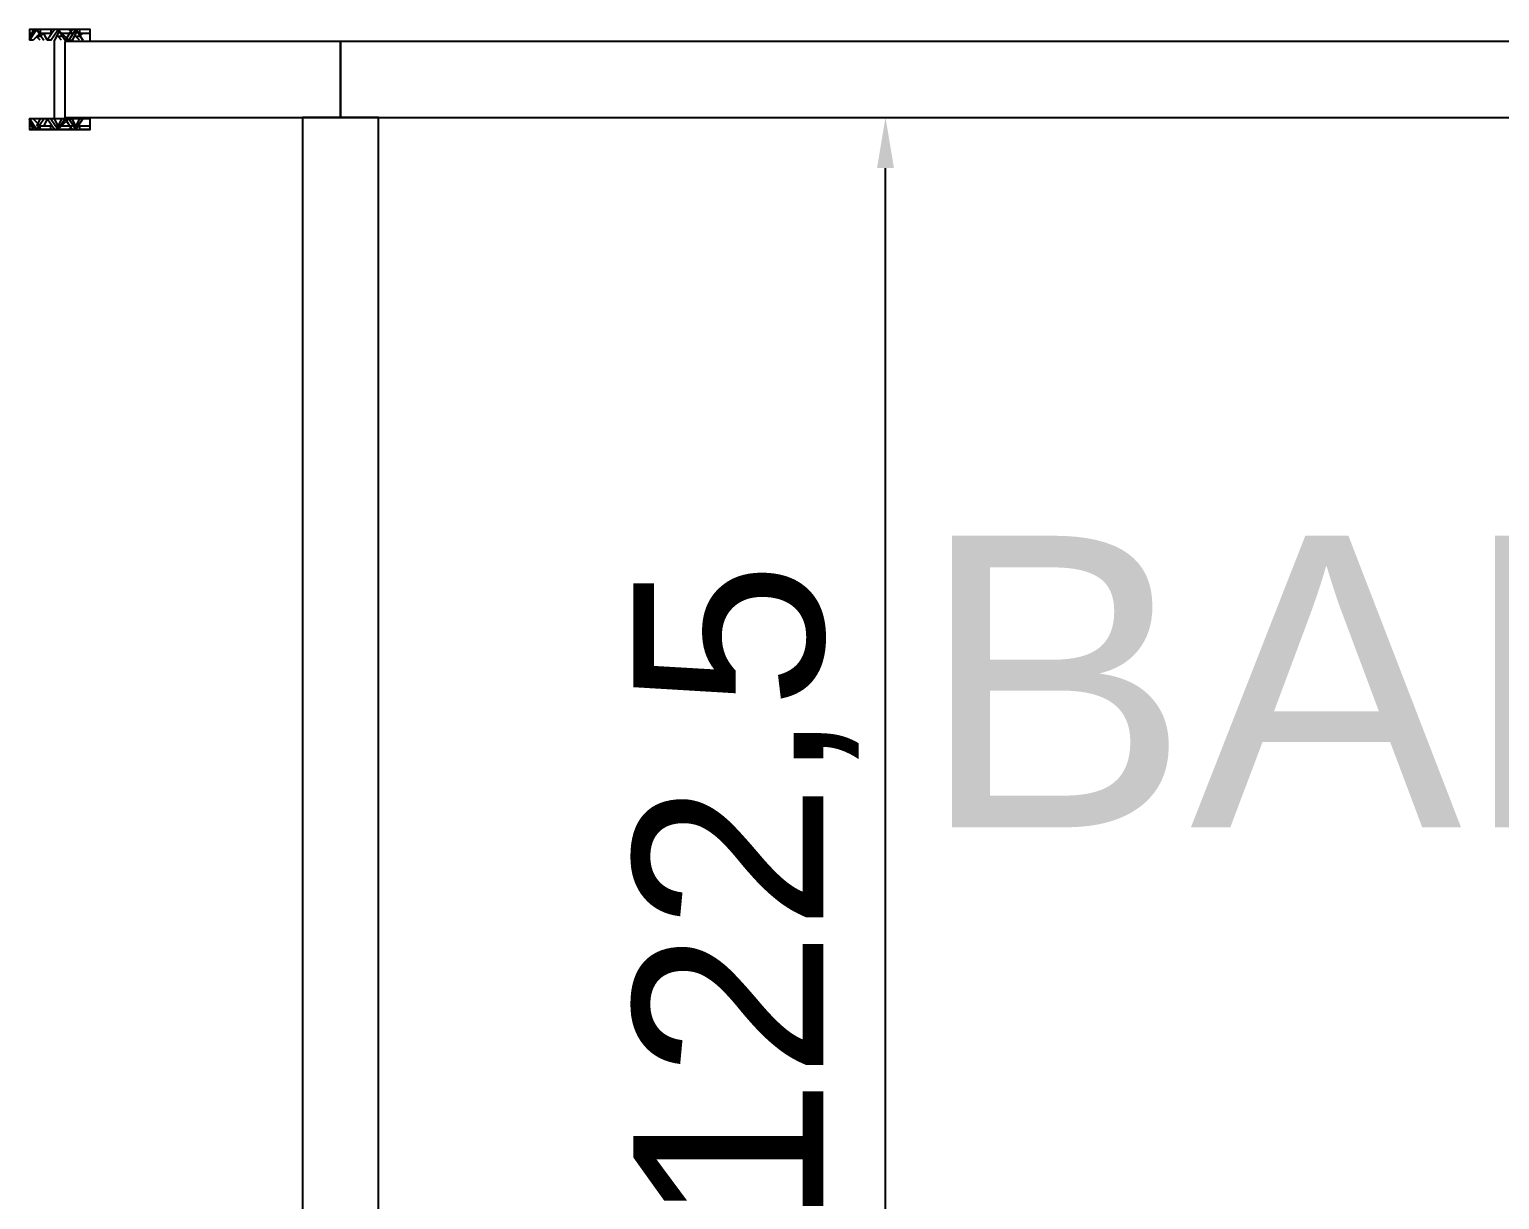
# Model space of a CAD drawing. Header units: centimetres. Extents: x -136 to 1955, y -1012 to 1233.
# Drawn here: x 1560.5 to 1676.5, y 544.1 to 636.4 of the extents above; entities that cross this region are included whole.
import ezdxf
from ezdxf.enums import TextEntityAlignment as Align

# ---------------------------------------------------------------- set-up
doc = ezdxf.new("R2010")
doc.units = ezdxf.units.CM
for name, color, linetype in [('IC_DUVAR_60', 30, 'Continuous'), ('IC_KAPILAR', 7, 'Continuous'), ('ODA_ADLARI', 7, 'Continuous'), ('OZEL_PANEL_OLCU_CM', 3, 'Continuous')]:
    doc.layers.add(name, color=color, linetype=linetype)
doc.styles.get("Standard").update_dxf_attribs({"font": 'Arial.ttf'})
doc.dimstyles.new('ISO-25', dxfattribs={"dimtxt": 2.5, "dimasz": 2.5, "dimexe": 1.25, "dimexo": 0.625, "dimtad": 1, "dimtxsty": 'Standard', "dimcen": 2.5, "dimadec": 0, "dimazin": 0, "dimtfac": 1, "dimtmove": 0, "dimatfit": 3, "dimfxl": 1, "dimarcsym": 0})

# ---------------------------------------------------------------- blocks, each defined once
blk = doc.blocks.new('IC_H_1255_60')
blk.add_lwpolyline([(0, 0), (125.5, 0), (125.5, 6), (0, 6)], close=True)
blk = doc.blocks.new('kaynak-ic-kapi')
at = {"color": 133, "linetype": 'Continuous', "lineweight": 25, "true_color": 0x6ec1dd}
for p, q in [((54247.47, 7919.88), (54248.32, 7919.88)), ((54248.32, 7919.59), (54247.47, 7919.59)), ((54248.6, 7919.88), (54248.04, 7919.03)), ((54248.32, 7919.31), (54248.04, 7919.59)), ((54248.32, 7919.88), (54248.32, 7919.59)), ((54249.16, 7919.03), (54248.6, 7919.88)), ((54248.6, 7919.88), (54248.6, 7919.59)), ((54248.6, 7919.88), (54248.88, 7919.88)), ((54248.6, 7919.59), (54248.88, 7919.03)), ((54249.16, 7919.88), (54248.88, 7919.59)), ((54248.88, 7919.88), (54249.45, 7919.03)), ((54249.73, 7919.59), (54248.88, 7919.59)), ((54249.16, 7919.88), (54249.16, 7919.88)), ((54249.16, 7919.03), (54249.73, 7919.59)), ((54250.01, 7919.88), (54249.45, 7919.03)), ((54250.01, 7919.88), (54249.73, 7919.59)), ((54249.73, 7919.31), (54249.73, 7919.59)), ((54250.57, 7919.03), (54250.01, 7919.88)), ((54250.01, 7919.88), (54250.01, 7919.88)), ((54250.01, 7919.88), (54250.01, 7919.59)), ((54250.01, 7919.88), (54250.29, 7919.88)), ((54250.01, 7919.59), (54250.29, 7919.03)), ((54250.29, 7919.88), (54250.86, 7919.03)), ((54250.57, 7919.88), (54250.57, 7919.88)), ((54250.57, 7919.88), (54250.57, 7919.59)), ((54251.42, 7919.59), (54250.57, 7919.59)), ((54250.86, 7919.03), (54251.14, 7919.59)), ((54251.7, 7919.88), (54251.14, 7919.03)), ((54251.42, 7919.31), (54251.14, 7919.59)), ((54251.42, 7919.88), (54251.42, 7919.88)), ((54251.42, 7919.88), (54251.42, 7919.59)), ((54251.7, 7919.88), (54251.42, 7919.59)), ((54251.42, 7919.59), (54251.98, 7919.03)), ((54252.27, 7919.03), (54251.7, 7919.88)), ((54251.7, 7919.88), (54252.27, 7919.88)), ((54251.7, 7919.88), (54251.98, 7919.88)), ((54251.98, 7919.88), (54251.98, 7919.88)), ((54251.98, 7919.88), (54251.98, 7919.59)), ((54251.98, 7919.88), (54252.27, 7919.03)), ((54252.27, 7919.59), (54251.98, 7919.59)), ((54248.32, 7919.31), (54248.6, 7919.31)), ((54248.32, 7919.03), (54248.6, 7919.31)), ((54249.16, 7919.03), (54248.88, 7919.03)), ((54249.16, 7919.03), (54249.45, 7919.03)), ((54249.73, 7919.31), (54250.01, 7919.31)), ((54249.73, 7919.03), (54250.01, 7919.31)), ((54250.29, 7912.83), (54250.29, 7919.03)), ((54250.57, 7919.03), (54250.57, 7919.03)), ((54250.57, 7919.03), (54250.86, 7919.03)), ((54251.42, 7919.31), (54251.7, 7919.31)), ((54251.42, 7919.03), (54251.7, 7919.31)), ((54251.98, 7919.03), (54251.98, 7919.03)), ((54251.98, 7919.03), (54252.27, 7919.03)), ((54252.27, 7919.03), (54252.27, 7919.03)), ((54248.6, 7911.98), (54248.04, 7912.83)), ((54248.32, 7912.83), (54248.6, 7912.26)), ((54249.16, 7912.83), (54248.6, 7911.98)), ((54248.6, 7912.26), (54248.88, 7912.83)), ((54249.16, 7912.83), (54248.88, 7912.83)), ((54248.88, 7911.98), (54249.45, 7912.83)), ((54249.16, 7912.83), (54249.45, 7912.83)), ((54249.16, 7912.83), (54249.73, 7912.26)), ((54250.01, 7911.98), (54249.45, 7912.83)), ((54249.73, 7912.83), (54250.01, 7912.26)), ((54250.57, 7912.83), (54250.01, 7911.98)), ((54250.01, 7912.26), (54250.29, 7912.83)), ((54250.29, 7911.98), (54250.86, 7912.83)), ((54250.57, 7912.83), (54250.57, 7912.83)), ((54250.57, 7912.83), (54250.86, 7912.83)), ((54250.86, 7912.83), (54251.14, 7912.26)), ((54251.7, 7911.98), (54251.14, 7912.83)), ((54251.42, 7912.26), (54251.98, 7912.83)), ((54251.42, 7912.83), (54251.7, 7912.26)), ((54252.27, 7912.83), (54251.7, 7911.98)), ((54251.98, 7912.83), (54251.98, 7912.83)), ((54251.98, 7912.83), (54252.27, 7912.83)), ((54251.98, 7911.98), (54252.27, 7912.83)), ((54252.27, 7912.83), (54252.27, 7912.83)), ((54248.32, 7912.26), (54247.47, 7912.26)), ((54247.47, 7911.98), (54248.32, 7911.98)), ((54248.32, 7912.26), (54248.04, 7912.26)), ((54248.32, 7912.26), (54248.32, 7911.98)), ((54248.32, 7912.26), (54248.6, 7912.26)), ((54249.16, 7911.98), (54248.88, 7912.26)), ((54249.73, 7912.26), (54248.88, 7912.26)), ((54249.16, 7911.98), (54249.16, 7911.98)), ((54250.01, 7911.98), (54249.73, 7912.26)), ((54249.73, 7912.26), (54249.73, 7912.26)), ((54249.73, 7912.26), (54250.01, 7912.26)), ((54250.01, 7911.98), (54250.01, 7912.26)), ((54250.01, 7911.98), (54250.01, 7911.98)), ((54250.01, 7911.98), (54250.29, 7911.98)), ((54250.57, 7911.98), (54250.57, 7912.26)), ((54251.42, 7912.26), (54250.57, 7912.26)), ((54250.57, 7911.98), (54250.57, 7911.98)), ((54251.42, 7912.26), (54251.14, 7912.26)), ((54251.42, 7911.98), (54251.42, 7912.26)), ((54251.7, 7911.98), (54251.42, 7912.26)), ((54251.42, 7912.26), (54251.7, 7912.26)), ((54251.42, 7911.98), (54251.42, 7911.98)), ((54251.7, 7911.98), (54252.27, 7911.98)), ((54251.7, 7911.98), (54251.98, 7911.98)), ((54251.98, 7911.98), (54251.98, 7912.26)), ((54252.27, 7912.26), (54251.98, 7912.26)), ((54251.98, 7911.98), (54251.98, 7911.98))]:
    blk.add_line(p, q, dxfattribs=at)
for points in [[(54247.47, 7919.03), (54247.47, 7919.88), (54252.27, 7919.88), (54252.27, 7919.03)], [(54248.6, 7919.88), (54250.01, 7919.88), (54251.42, 7919.88)], [(54248.6, 7912.26), (54248.6, 7911.98), (54248.88, 7911.98)], [(54248.6, 7911.98), (54250.01, 7911.98), (54251.42, 7911.98)]]:
    blk.add_lwpolyline(points, dxfattribs=at)
blk.add_lwpolyline([(54247.47, 7912.83), (54252.27, 7912.83), (54252.27, 7911.98), (54247.47, 7911.98)], close=True, dxfattribs=at)
blk = doc.blocks.new('IC_KAPILI_1255_60_SOL_ALT')
blk.add_lwpolyline([(0, 103.75), (6, 103.75), (6, 125.5), (0, 125.5)], close=True)
at = {"layer": 'IC_KAPILAR', "xscale": -1, "rotation": 90}
blk.add_blockref('kaynak-ic-kapi', (7918.93, 54353.22), dxfattribs=at)
blk = doc.blocks.new('IC_V_1225_60')
blk.add_lwpolyline([(0, 0), (6, 0), (6, 122.5), (0, 122.5)], close=True)
blk = doc.blocks.new('*D118')
at = {"layer": 'Defpoints', "color": 0, "transparency": 16777216}
for p in [(1588, 629.5), (1628, 629.5), (1588, 507)]:
    blk.add_point(p, dxfattribs=at)
at = {"layer": 'OZEL_PANEL_OLCU_CM', "color": 0, "lineweight": -2, "transparency": 16777216}
for p, q in [((1591, 629.5), (1633, 629.5)), ((1628, 511), (1628, 625.5)), ((1591, 507), (1633, 507))]:
    blk.add_line(p, q, dxfattribs=at)
at = {"layer": 'OZEL_PANEL_OLCU_CM', "color": 0, "transparency": 16777216}
for points in [[(1627.33, 625.5), (1628.67, 625.5), (1628, 629.5)], [(1627.33, 511), (1628.67, 511), (1628, 507)]]:
    blk.add_solid(points, dxfattribs=at)
at = {"layer": 'OZEL_PANEL_OLCU_CM', "color": 0, "transparency": 16777216, "insert": (1616.99, 568.25), "char_height": 15, "attachment_point": 5, "rotation": 90}
blk.add_mtext('122,5', dxfattribs=at)

msp = doc.modelspace()

# ---------------------------------------------------------------- block references
at = {"layer": 'IC_DUVAR_60', "rotation": 270}
msp.add_blockref('IC_KAPILI_1255_60_SOL_ALT', (1459.5, 635.5), dxfattribs=at)
at = {"layer": 'IC_DUVAR_60'}
for name, p in [('IC_H_1255_60', (1585, 629.5)), ('IC_V_1225_60', (1582, 507))]:
    msp.add_blockref(name, p, dxfattribs=at)

# ---------------------------------------------------------------- texts
at = {"layer": 'ODA_ADLARI'}
msp.add_text('BANYO / WC', height=23, dxfattribs=at).set_placement((1727, 585), align=Align.MIDDLE_CENTER)

# ---------------------------------------------------------------- dimensions: what is measured, and where the dimension line sits
at = {"layer": 'OZEL_PANEL_OLCU_CM'}
dim = msp.add_linear_dim(base=(1628, 629.5), p1=(1588, 507), p2=(1588, 629.5), angle=90, dimstyle='ISO-25', override={"dimtxt": 15, "dimasz": 4, "dimexe": 5, "dimexo": 3, "dimgap": 2, "dimdec": 1, "dimtix": 1, "dimatfit": 1}, dxfattribs=at)
dim.commit()
dim.dimension.update_dxf_attribs({"geometry": '*D118', "text_midpoint": (1616.986, 568.25)})

doc.saveas('drawing.dxf')
